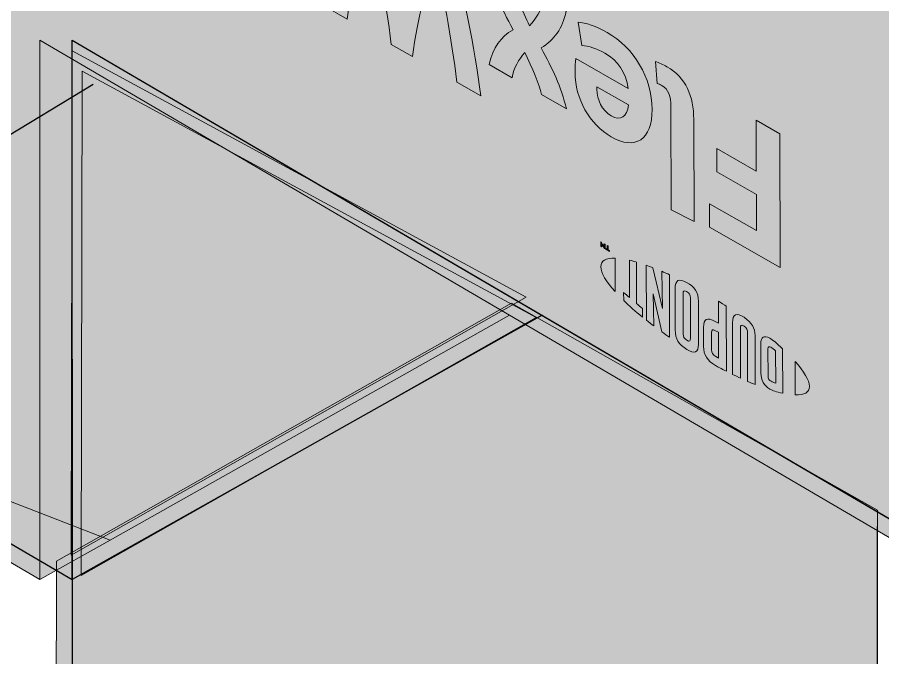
# Model space of a CAD drawing. Extents: x -1279 to 5791, y -3809 to 1769.
# Drawn here: x 4332.63 to 4359.39, y -2658.22 to -2638.4 of the extents above; entities that cross this region are included whole.
import ezdxf

# ---------------------------------------------------------------- set-up
doc = ezdxf.new("R2010")
doc.units = 0
doc.header["$MEASUREMENT"] = 0
doc.linetypes.add('AI-Linetype-70', pattern=[15, 9, -6])
for name, color, linetype, lineweight in [('.ATI-HATCH', 7, 'Continuous', 0), ('G-ANNO-TTLB', 7, 'Continuous', 0), ('Layer 12', 7, 'Continuous', 0), ('TYVEK', 7, 'Continuous', 0)]:
    doc.layers.add(name, color=color, linetype=linetype, lineweight=lineweight)

# ---------------------------------------------------------------- blocks, each defined once
blk = doc.blocks.new('Block_161')
at = {"layer": 'TYVEK', "color": 4, "lineweight": 25, "true_color": 0x00ffff}
blk.add_lwpolyline([(4354.177, -2650.745)], dxfattribs=at)
blk = doc.blocks.new('Block_296')
at = {"layer": 'TYVEK', "true_color": 0x003b71, "transparency": 33554687}
h = blk.add_hatch(color=156, dxfattribs=at)
h.dxf.hatch_style = 2
edge = h.paths.add_edge_path()
edge.add_spline(control_points=[(4334.313, -2629.792), (4334.287, -2629.705), (4334.262, -2629.639), (4334.231, -2629.568), (4334.201, -2629.603), (4334.179, -2629.643), (4334.154, -2629.701), (4334.154, -2629.701), (4334.08, -2629.659), (4334.08, -2629.659), (4334.08, -2629.659), (4334.079, -2629.353), (4334.079, -2629.353), (4334.079, -2629.353), (4334.144, -2629.39), (4334.144, -2629.39), (4334.144, -2629.39), (4334.144, -2629.531), (4334.144, -2629.531), (4334.144, -2629.531), (4334.141, -2629.577), (4334.141, -2629.577), (4334.162, -2629.543), (4334.186, -2629.508), (4334.207, -2629.482), (4334.207, -2629.482), (4334.257, -2629.51), (4334.257, -2629.51), (4334.279, -2629.563), (4334.304, -2629.626), (4334.325, -2629.685), (4334.325, -2629.685), (4334.322, -2629.633), (4334.322, -2629.633), (4334.322, -2629.633), (4334.322, -2629.492), (4334.322, -2629.492), (4334.322, -2629.492), (4334.386, -2629.529), (4334.386, -2629.529), (4334.386, -2629.529), (4334.387, -2629.835), (4334.387, -2629.835), (4334.387, -2629.835), (4334.313, -2629.792), (4334.313, -2629.792)], knot_values=[0, 0, 0, 0, 1, 1, 1, 2, 2, 2, 3, 3, 3, 4, 4, 4, 5, 5, 5, 6, 6, 6, 7, 7, 7, 8, 8, 8, 9, 9, 9, 10, 10, 10, 11, 11, 11, 12, 12, 12, 13, 13, 13, 14, 14, 14, 15, 15, 15, 15], degree=3, periodic=0)
edge = h.paths.add_edge_path()
edge.add_spline(control_points=[(4334.559, -2629.866), (4334.559, -2629.866), (4334.63, -2629.907), (4334.63, -2629.907), (4334.63, -2629.907), (4334.63, -2629.975), (4334.63, -2629.975), (4334.63, -2629.975), (4334.416, -2629.851), (4334.416, -2629.851), (4334.416, -2629.851), (4334.416, -2629.784), (4334.416, -2629.784), (4334.416, -2629.784), (4334.487, -2629.825), (4334.487, -2629.825), (4334.487, -2629.825), (4334.487, -2629.587), (4334.487, -2629.587), (4334.487, -2629.587), (4334.558, -2629.628), (4334.558, -2629.628), (4334.558, -2629.628), (4334.559, -2629.866), (4334.559, -2629.866)], knot_values=[0, 0, 0, 0, 1, 1, 1, 2, 2, 2, 3, 3, 3, 4, 4, 4, 5, 5, 5, 6, 6, 6, 7, 7, 7, 8, 8, 8, 8], degree=3, periodic=0)
h = blk.add_hatch(color=156, dxfattribs=at)
h.dxf.hatch_style = 2
edge = h.paths.add_edge_path()
edge.add_spline(control_points=[(4336.199, -2631.119), (4335.747, -2630.86), (4335.538, -2631.058), (4335.539, -2631.668), (4335.54, -2632.2), (4335.736, -2632.667), (4336.203, -2632.935), (4336.331, -2633.008), (4336.424, -2633.032), (4336.531, -2633.046), (4336.531, -2633.046), (4336.527, -2631.39), (4336.527, -2631.39), (4336.43, -2631.287), (4336.347, -2631.204), (4336.199, -2631.119)], knot_values=[0, 0, 0, 0, 1, 1, 1, 2, 2, 2, 3, 3, 3, 4, 4, 4, 5, 5, 5, 5], degree=3, periodic=0)
edge = h.paths.add_edge_path()
edge.add_spline(control_points=[(4336.094, -2630.397), (4336.274, -2630.5), (4336.397, -2630.595), (4336.526, -2630.722), (4336.526, -2630.722), (4336.523, -2629.598), (4336.523, -2629.598), (4336.523, -2629.598), (4337.226, -2630.001), (4337.226, -2630.001), (4337.226, -2630.001), (4337.235, -2633.947), (4337.235, -2633.947), (4336.943, -2633.933), (4336.533, -2633.798), (4336.169, -2633.589), (4335.327, -2633.106), (4334.823, -2632.225), (4334.821, -2631.279), (4334.819, -2630.309), (4335.294, -2629.938), (4336.094, -2630.397)], knot_values=[0, 0, 0, 0, 1, 1, 1, 2, 2, 2, 3, 3, 3, 4, 4, 4, 5, 5, 5, 6, 6, 6, 7, 7, 7, 7], degree=3, periodic=0)
h = blk.add_hatch(color=156, dxfattribs=at)
h.dxf.hatch_style = 2
edge = h.paths.add_edge_path()
edge.add_spline(control_points=[(4338.533, -2632.453), (4338.533, -2632.453), (4338.534, -2633.086), (4338.534, -2633.086), (4338.652, -2633.183), (4338.776, -2633.272), (4338.899, -2633.342), (4339.135, -2633.478), (4339.319, -2633.477), (4339.319, -2633.199), (4339.318, -2632.951), (4339.164, -2632.732), (4338.892, -2632.576), (4338.738, -2632.488), (4338.61, -2632.45), (4338.533, -2632.453)], knot_values=[0, 0, 0, 0, 1, 1, 1, 2, 2, 2, 3, 3, 3, 4, 4, 4, 5, 5, 5, 5], degree=3, periodic=0)
edge = h.paths.add_edge_path()
edge.add_spline(control_points=[(4338.962, -2632.032), (4339.665, -2632.435), (4340.02, -2633.035), (4340.021, -2633.567), (4340.023, -2634.153), (4339.608, -2634.257), (4338.992, -2633.91), (4338.849, -2633.828), (4338.664, -2633.698), (4338.536, -2633.601), (4338.536, -2633.601), (4338.536, -2633.742), (4338.536, -2633.742), (4338.537, -2634.103), (4338.717, -2634.378), (4339.061, -2634.575), (4339.286, -2634.705), (4339.527, -2634.802), (4339.737, -2634.822), (4339.737, -2634.822), (4339.867, -2635.535), (4339.867, -2635.535), (4339.647, -2635.514), (4339.293, -2635.382), (4338.98, -2635.203), (4338.226, -2634.77), (4337.85, -2634.093), (4337.848, -2633.295), (4337.848, -2633.295), (4337.844, -2631.65), (4337.844, -2631.65), (4338.054, -2631.647), (4338.449, -2631.737), (4338.962, -2632.032)], knot_values=[0, 0, 0, 0, 1, 1, 1, 2, 2, 2, 3, 3, 3, 4, 4, 4, 5, 5, 5, 6, 6, 6, 7, 7, 7, 8, 8, 8, 9, 9, 9, 10, 10, 10, 11, 11, 11, 11], degree=3, periodic=0)
h = blk.add_hatch(color=156, dxfattribs=at)
h.dxf.hatch_style = 2
edge = h.paths.add_edge_path()
edge.add_spline(control_points=[(4340.689, -2636.183), (4340.504, -2636.077), (4340.329, -2635.954), (4340.227, -2635.865), (4340.227, -2635.865), (4340.328, -2635.255), (4340.328, -2635.255), (4340.415, -2635.341), (4340.523, -2635.415), (4340.63, -2635.477), (4340.82, -2635.586), (4340.948, -2635.618), (4341.056, -2635.62), (4341.056, -2635.62), (4341.05, -2633.302), (4341.05, -2633.302), (4341.05, -2633.302), (4341.758, -2633.708), (4341.758, -2633.708), (4341.758, -2633.708), (4341.765, -2636.542), (4341.765, -2636.542), (4341.489, -2636.542), (4341.058, -2636.395), (4340.689, -2636.183)], knot_values=[0, 0, 0, 0, 1, 1, 1, 2, 2, 2, 3, 3, 3, 4, 4, 4, 5, 5, 5, 6, 6, 6, 7, 7, 7, 8, 8, 8, 8], degree=3, periodic=0)
h = blk.add_hatch(color=156, dxfattribs=at)
h.dxf.hatch_style = 2
edge = h.paths.add_edge_path()
edge.add_spline(control_points=[(4342.83, -2638.459), (4342.83, -2638.459), (4342.081, -2638.029), (4342.081, -2638.029), (4342.273, -2636.762), (4342.608, -2635.33), (4343.041, -2634.444), (4343.041, -2634.444), (4343.846, -2634.907), (4343.846, -2634.907), (4344.1, -2635.791), (4344.327, -2636.79), (4344.52, -2637.869), (4344.712, -2637.011), (4344.931, -2636.268), (4345.185, -2635.675), (4345.185, -2635.675), (4345.991, -2636.138), (4345.991, -2636.138), (4346.404, -2637.509), (4346.772, -2639.345), (4346.965, -2640.832), (4346.965, -2640.832), (4346.221, -2640.405), (4346.221, -2640.405), (4346.059, -2639.066), (4345.769, -2637.499), (4345.557, -2636.686), (4345.338, -2637.252), (4344.997, -2638.415), (4344.852, -2639.619), (4344.852, -2639.619), (4344.195, -2639.242), (4344.195, -2639.242), (4344.038, -2637.864), (4343.701, -2636.312), (4343.474, -2635.49), (4343.27, -2636.065), (4342.981, -2637.299), (4342.83, -2638.459)], knot_values=[0, 0, 0, 0, 1, 1, 1, 2, 2, 2, 3, 3, 3, 4, 4, 4, 5, 5, 5, 6, 6, 6, 7, 7, 7, 8, 8, 8, 9, 9, 9, 10, 10, 10, 11, 11, 11, 12, 12, 12, 13, 13, 13, 13], degree=3, periodic=0)
h = blk.add_hatch(color=156, dxfattribs=at)
h.dxf.hatch_style = 2
edge = h.paths.add_edge_path()
edge.add_spline(control_points=[(4348.832, -2639.352), (4349.176, -2639.987), (4349.449, -2640.551), (4349.61, -2641.234), (4349.61, -2641.234), (4348.845, -2640.795), (4348.845, -2640.795), (4348.778, -2640.491), (4348.551, -2639.959), (4348.325, -2639.492), (4348.136, -2639.709), (4347.972, -2639.963), (4347.937, -2640.274), (4347.937, -2640.274), (4347.219, -2639.862), (4347.219, -2639.862), (4347.351, -2639.323), (4347.576, -2639.021), (4347.959, -2638.786), (4347.589, -2638.095), (4347.336, -2637.537), (4347.125, -2636.789), (4347.125, -2636.789), (4347.889, -2637.228), (4347.889, -2637.228), (4347.998, -2637.621), (4348.255, -2638.212), (4348.471, -2638.661), (4348.666, -2638.447), (4348.849, -2638.198), (4348.92, -2637.82), (4348.92, -2637.82), (4349.608, -2638.214), (4349.608, -2638.214), (4349.481, -2638.756), (4349.241, -2639.091), (4348.832, -2639.352)], knot_values=[0, 0, 0, 0, 1, 1, 1, 2, 2, 2, 3, 3, 3, 4, 4, 4, 5, 5, 5, 6, 6, 6, 7, 7, 7, 8, 8, 8, 9, 9, 9, 10, 10, 10, 11, 11, 11, 12, 12, 12, 12], degree=3, periodic=0)
h = blk.add_hatch(color=156, dxfattribs=at)
h.dxf.hatch_style = 2
edge = h.paths.add_edge_path()
edge.add_spline(control_points=[(4351.531, -2641.114), (4351.531, -2641.114), (4350.556, -2640.555), (4350.556, -2640.555), (4350.556, -2640.555), (4350.556, -2640.625), (4350.556, -2640.625), (4350.557, -2640.957), (4350.711, -2641.288), (4350.993, -2641.45), (4351.291, -2641.62), (4351.485, -2641.49), (4351.531, -2641.114)], knot_values=[0, 0, 0, 0, 1, 1, 1, 2, 2, 2, 3, 3, 3, 4, 4, 4, 4], degree=3, periodic=0)
edge = h.paths.add_edge_path()
edge.add_spline(control_points=[(4349.972, -2638.553), (4350.198, -2638.565), (4350.531, -2638.673), (4350.869, -2638.868), (4351.695, -2639.342), (4352.261, -2640.269), (4352.264, -2641.251), (4352.266, -2642.192), (4351.749, -2642.533), (4350.995, -2642.1), (4350.323, -2641.715), (4349.88, -2640.911), (4349.879, -2640.118), (4349.878, -2639.941), (4349.888, -2639.793), (4349.898, -2639.681), (4349.898, -2639.681), (4351.519, -2640.611), (4351.519, -2640.611), (4351.451, -2640.1), (4351.21, -2639.748), (4350.799, -2639.513), (4350.548, -2639.368), (4350.307, -2639.295), (4350.087, -2639.275), (4350.087, -2639.275), (4349.972, -2638.553), (4349.972, -2638.553)], knot_values=[0, 0, 0, 0, 1, 1, 1, 2, 2, 2, 3, 3, 3, 4, 4, 4, 5, 5, 5, 6, 6, 6, 7, 7, 7, 8, 8, 8, 9, 9, 9, 9], degree=3, periodic=0)
h = blk.add_hatch(color=156, dxfattribs=at)
h.dxf.hatch_style = 2
edge = h.paths.add_edge_path()
edge.add_spline(control_points=[(4352.842, -2641.164), (4352.841, -2640.845), (4352.769, -2640.632), (4352.564, -2640.514), (4352.513, -2640.485), (4352.461, -2640.461), (4352.415, -2640.446), (4352.415, -2640.446), (4352.362, -2639.772), (4352.362, -2639.772), (4352.46, -2639.804), (4352.619, -2639.872), (4352.721, -2639.931), (4353.311, -2640.27), (4353.548, -2640.849), (4353.55, -2641.559), (4353.55, -2641.559), (4353.558, -2644.718), (4353.558, -2644.718), (4353.558, -2644.718), (4352.85, -2644.358), (4352.85, -2644.358), (4352.85, -2644.358), (4352.842, -2641.164), (4352.842, -2641.164)], knot_values=[0, 0, 0, 0, 1, 1, 1, 2, 2, 2, 3, 3, 3, 4, 4, 4, 5, 5, 5, 6, 6, 6, 7, 7, 7, 8, 8, 8, 8], degree=3, periodic=0)
h = blk.add_hatch(color=156, dxfattribs=at)
h.dxf.hatch_style = 2
edge = h.paths.add_edge_path()
edge.add_spline(control_points=[(4356.215, -2642.008), (4356.215, -2642.008), (4356.225, -2646.149), (4356.225, -2646.149), (4356.225, -2646.149), (4354.04, -2644.894), (4354.04, -2644.894), (4354.04, -2644.894), (4354.038, -2644.172), (4354.038, -2644.172), (4354.038, -2644.172), (4355.49, -2645.006), (4355.49, -2645.006), (4355.49, -2645.006), (4355.487, -2643.882), (4355.487, -2643.882), (4355.487, -2643.882), (4354.266, -2643.181), (4354.266, -2643.181), (4354.266, -2643.181), (4354.264, -2642.459), (4354.264, -2642.459), (4354.264, -2642.459), (4355.485, -2643.16), (4355.485, -2643.16), (4355.485, -2643.16), (4355.482, -2641.587), (4355.482, -2641.587), (4355.482, -2641.587), (4356.215, -2642.008), (4356.215, -2642.008)], knot_values=[0, 0, 0, 0, 1, 1, 1, 2, 2, 2, 3, 3, 3, 4, 4, 4, 5, 5, 5, 6, 6, 6, 7, 7, 7, 8, 8, 8, 9, 9, 9, 10, 10, 10, 10], degree=3, periodic=0)
at = {"layer": 'TYVEK'}
for points, knots in [([(4334.313, -2629.792), (4334.287, -2629.705), (4334.262, -2629.639), (4334.231, -2629.568), (4334.201, -2629.603), (4334.179, -2629.643), (4334.154, -2629.701), (4334.154, -2629.701), (4334.08, -2629.659), (4334.08, -2629.659), (4334.08, -2629.659), (4334.079, -2629.353), (4334.079, -2629.353), (4334.079, -2629.353), (4334.144, -2629.39), (4334.144, -2629.39), (4334.144, -2629.39), (4334.144, -2629.531), (4334.144, -2629.531), (4334.144, -2629.531), (4334.141, -2629.577), (4334.141, -2629.577), (4334.162, -2629.543), (4334.186, -2629.508), (4334.207, -2629.482), (4334.207, -2629.482), (4334.257, -2629.51), (4334.257, -2629.51), (4334.279, -2629.563), (4334.304, -2629.626), (4334.325, -2629.685), (4334.325, -2629.685), (4334.322, -2629.633), (4334.322, -2629.633), (4334.322, -2629.633), (4334.322, -2629.492), (4334.322, -2629.492), (4334.322, -2629.492), (4334.386, -2629.529), (4334.386, -2629.529), (4334.386, -2629.529), (4334.387, -2629.835), (4334.387, -2629.835), (4334.387, -2629.835), (4334.313, -2629.792), (4334.313, -2629.792)], [0, 0, 0, 0, 1, 1, 1, 2, 2, 2, 3, 3, 3, 4, 4, 4, 5, 5, 5, 6, 6, 6, 7, 7, 7, 8, 8, 8, 9, 9, 9, 10, 10, 10, 11, 11, 11, 12, 12, 12, 13, 13, 13, 14, 14, 14, 15, 15, 15, 15]), ([(4334.559, -2629.866), (4334.559, -2629.866), (4334.63, -2629.907), (4334.63, -2629.907), (4334.63, -2629.907), (4334.63, -2629.975), (4334.63, -2629.975), (4334.63, -2629.975), (4334.416, -2629.851), (4334.416, -2629.851), (4334.416, -2629.851), (4334.416, -2629.784), (4334.416, -2629.784), (4334.416, -2629.784), (4334.487, -2629.825), (4334.487, -2629.825), (4334.487, -2629.825), (4334.487, -2629.587), (4334.487, -2629.587), (4334.487, -2629.587), (4334.558, -2629.628), (4334.558, -2629.628), (4334.558, -2629.628), (4334.559, -2629.866), (4334.559, -2629.866)], [0, 0, 0, 0, 1, 1, 1, 2, 2, 2, 3, 3, 3, 4, 4, 4, 5, 5, 5, 6, 6, 6, 7, 7, 7, 8, 8, 8, 8]), ([(4336.094, -2630.397), (4336.274, -2630.5), (4336.397, -2630.595), (4336.526, -2630.722), (4336.526, -2630.722), (4336.523, -2629.598), (4336.523, -2629.598), (4336.523, -2629.598), (4337.226, -2630.001), (4337.226, -2630.001), (4337.226, -2630.001), (4337.235, -2633.947), (4337.235, -2633.947), (4336.943, -2633.933), (4336.533, -2633.798), (4336.169, -2633.589), (4335.327, -2633.106), (4334.823, -2632.225), (4334.821, -2631.279), (4334.819, -2630.309), (4335.294, -2629.938), (4336.094, -2630.397)], [0, 0, 0, 0, 1, 1, 1, 2, 2, 2, 3, 3, 3, 4, 4, 4, 5, 5, 5, 6, 6, 6, 7, 7, 7, 7]), ([(4336.199, -2631.119), (4335.747, -2630.86), (4335.538, -2631.058), (4335.539, -2631.668), (4335.54, -2632.2), (4335.736, -2632.667), (4336.203, -2632.935), (4336.331, -2633.008), (4336.424, -2633.032), (4336.531, -2633.046), (4336.531, -2633.046), (4336.527, -2631.39), (4336.527, -2631.39), (4336.43, -2631.287), (4336.347, -2631.204), (4336.199, -2631.119)], [0, 0, 0, 0, 1, 1, 1, 2, 2, 2, 3, 3, 3, 4, 4, 4, 5, 5, 5, 5]), ([(4338.962, -2632.032), (4339.665, -2632.435), (4340.02, -2633.035), (4340.021, -2633.567), (4340.023, -2634.153), (4339.608, -2634.257), (4338.992, -2633.91), (4338.849, -2633.828), (4338.664, -2633.698), (4338.536, -2633.601), (4338.536, -2633.601), (4338.536, -2633.742), (4338.536, -2633.742), (4338.537, -2634.103), (4338.717, -2634.378), (4339.061, -2634.575), (4339.286, -2634.705), (4339.527, -2634.802), (4339.737, -2634.822), (4339.737, -2634.822), (4339.867, -2635.535), (4339.867, -2635.535), (4339.647, -2635.514), (4339.293, -2635.382), (4338.98, -2635.203), (4338.226, -2634.77), (4337.85, -2634.093), (4337.848, -2633.295), (4337.848, -2633.295), (4337.844, -2631.65), (4337.844, -2631.65), (4338.054, -2631.647), (4338.449, -2631.737), (4338.962, -2632.032)], [0, 0, 0, 0, 1, 1, 1, 2, 2, 2, 3, 3, 3, 4, 4, 4, 5, 5, 5, 6, 6, 6, 7, 7, 7, 8, 8, 8, 9, 9, 9, 10, 10, 10, 11, 11, 11, 11]), ([(4338.533, -2632.453), (4338.533, -2632.453), (4338.534, -2633.086), (4338.534, -2633.086), (4338.652, -2633.183), (4338.776, -2633.272), (4338.899, -2633.342), (4339.135, -2633.478), (4339.319, -2633.477), (4339.319, -2633.199), (4339.318, -2632.951), (4339.164, -2632.732), (4338.892, -2632.576), (4338.738, -2632.488), (4338.61, -2632.45), (4338.533, -2632.453)], [0, 0, 0, 0, 1, 1, 1, 2, 2, 2, 3, 3, 3, 4, 4, 4, 5, 5, 5, 5]), ([(4340.689, -2636.183), (4340.504, -2636.077), (4340.329, -2635.954), (4340.227, -2635.865), (4340.227, -2635.865), (4340.328, -2635.255), (4340.328, -2635.255), (4340.415, -2635.341), (4340.523, -2635.415), (4340.63, -2635.477), (4340.82, -2635.586), (4340.948, -2635.618), (4341.056, -2635.62), (4341.056, -2635.62), (4341.05, -2633.302), (4341.05, -2633.302), (4341.05, -2633.302), (4341.758, -2633.708), (4341.758, -2633.708), (4341.758, -2633.708), (4341.765, -2636.542), (4341.765, -2636.542), (4341.489, -2636.542), (4341.058, -2636.395), (4340.689, -2636.183)], [0, 0, 0, 0, 1, 1, 1, 2, 2, 2, 3, 3, 3, 4, 4, 4, 5, 5, 5, 6, 6, 6, 7, 7, 7, 8, 8, 8, 8]), ([(4342.83, -2638.459), (4342.83, -2638.459), (4342.081, -2638.029), (4342.081, -2638.029), (4342.273, -2636.762), (4342.608, -2635.33), (4343.041, -2634.444), (4343.041, -2634.444), (4343.846, -2634.907), (4343.846, -2634.907), (4344.1, -2635.791), (4344.327, -2636.79), (4344.52, -2637.869), (4344.712, -2637.011), (4344.931, -2636.268), (4345.185, -2635.675), (4345.185, -2635.675), (4345.991, -2636.138), (4345.991, -2636.138), (4346.404, -2637.509), (4346.772, -2639.345), (4346.965, -2640.832), (4346.965, -2640.832), (4346.221, -2640.405), (4346.221, -2640.405), (4346.059, -2639.066), (4345.769, -2637.499), (4345.557, -2636.686), (4345.338, -2637.252), (4344.997, -2638.415), (4344.852, -2639.619), (4344.852, -2639.619), (4344.195, -2639.242), (4344.195, -2639.242), (4344.038, -2637.864), (4343.701, -2636.312), (4343.474, -2635.49), (4343.27, -2636.065), (4342.981, -2637.299), (4342.83, -2638.459)], [0, 0, 0, 0, 1, 1, 1, 2, 2, 2, 3, 3, 3, 4, 4, 4, 5, 5, 5, 6, 6, 6, 7, 7, 7, 8, 8, 8, 9, 9, 9, 10, 10, 10, 11, 11, 11, 12, 12, 12, 13, 13, 13, 13]), ([(4348.832, -2639.352), (4349.176, -2639.987), (4349.449, -2640.551), (4349.61, -2641.234), (4349.61, -2641.234), (4348.845, -2640.795), (4348.845, -2640.795), (4348.778, -2640.491), (4348.551, -2639.959), (4348.325, -2639.492), (4348.136, -2639.709), (4347.972, -2639.963), (4347.937, -2640.274), (4347.937, -2640.274), (4347.219, -2639.862), (4347.219, -2639.862), (4347.351, -2639.323), (4347.576, -2639.021), (4347.959, -2638.786), (4347.589, -2638.095), (4347.336, -2637.537), (4347.125, -2636.789), (4347.125, -2636.789), (4347.889, -2637.228), (4347.889, -2637.228), (4347.998, -2637.621), (4348.255, -2638.212), (4348.471, -2638.661), (4348.666, -2638.447), (4348.849, -2638.198), (4348.92, -2637.82), (4348.92, -2637.82), (4349.608, -2638.214), (4349.608, -2638.214), (4349.481, -2638.756), (4349.241, -2639.091), (4348.832, -2639.352)], [0, 0, 0, 0, 1, 1, 1, 2, 2, 2, 3, 3, 3, 4, 4, 4, 5, 5, 5, 6, 6, 6, 7, 7, 7, 8, 8, 8, 9, 9, 9, 10, 10, 10, 11, 11, 11, 12, 12, 12, 12]), ([(4349.972, -2638.553), (4350.198, -2638.565), (4350.531, -2638.673), (4350.869, -2638.868), (4351.695, -2639.342), (4352.261, -2640.269), (4352.264, -2641.251), (4352.266, -2642.192), (4351.749, -2642.533), (4350.995, -2642.1), (4350.323, -2641.715), (4349.88, -2640.911), (4349.879, -2640.118), (4349.878, -2639.941), (4349.888, -2639.793), (4349.898, -2639.681), (4349.898, -2639.681), (4351.519, -2640.611), (4351.519, -2640.611), (4351.451, -2640.1), (4351.21, -2639.748), (4350.799, -2639.513), (4350.548, -2639.368), (4350.307, -2639.295), (4350.087, -2639.275), (4350.087, -2639.275), (4349.972, -2638.553), (4349.972, -2638.553)], [0, 0, 0, 0, 1, 1, 1, 2, 2, 2, 3, 3, 3, 4, 4, 4, 5, 5, 5, 6, 6, 6, 7, 7, 7, 8, 8, 8, 9, 9, 9, 9]), ([(4352.842, -2641.164), (4352.841, -2640.845), (4352.769, -2640.632), (4352.564, -2640.514), (4352.513, -2640.485), (4352.461, -2640.461), (4352.415, -2640.446), (4352.415, -2640.446), (4352.362, -2639.772), (4352.362, -2639.772), (4352.46, -2639.804), (4352.619, -2639.872), (4352.721, -2639.931), (4353.311, -2640.27), (4353.548, -2640.849), (4353.55, -2641.559), (4353.55, -2641.559), (4353.558, -2644.718), (4353.558, -2644.718), (4353.558, -2644.718), (4352.85, -2644.358), (4352.85, -2644.358), (4352.85, -2644.358), (4352.842, -2641.164), (4352.842, -2641.164)], [0, 0, 0, 0, 1, 1, 1, 2, 2, 2, 3, 3, 3, 4, 4, 4, 5, 5, 5, 6, 6, 6, 7, 7, 7, 8, 8, 8, 8]), ([(4351.531, -2641.114), (4351.531, -2641.114), (4350.556, -2640.555), (4350.556, -2640.555), (4350.556, -2640.555), (4350.556, -2640.625), (4350.556, -2640.625), (4350.557, -2640.957), (4350.711, -2641.288), (4350.993, -2641.45), (4351.291, -2641.62), (4351.485, -2641.49), (4351.531, -2641.114)], [0, 0, 0, 0, 1, 1, 1, 2, 2, 2, 3, 3, 3, 4, 4, 4, 4]), ([(4356.215, -2642.008), (4356.215, -2642.008), (4356.225, -2646.149), (4356.225, -2646.149), (4356.225, -2646.149), (4354.04, -2644.894), (4354.04, -2644.894), (4354.04, -2644.894), (4354.038, -2644.172), (4354.038, -2644.172), (4354.038, -2644.172), (4355.49, -2645.006), (4355.49, -2645.006), (4355.49, -2645.006), (4355.487, -2643.882), (4355.487, -2643.882), (4355.487, -2643.882), (4354.266, -2643.181), (4354.266, -2643.181), (4354.266, -2643.181), (4354.264, -2642.459), (4354.264, -2642.459), (4354.264, -2642.459), (4355.485, -2643.16), (4355.485, -2643.16), (4355.485, -2643.16), (4355.482, -2641.587), (4355.482, -2641.587), (4355.482, -2641.587), (4356.215, -2642.008), (4356.215, -2642.008)], [0, 0, 0, 0, 1, 1, 1, 2, 2, 2, 3, 3, 3, 4, 4, 4, 5, 5, 5, 6, 6, 6, 7, 7, 7, 8, 8, 8, 9, 9, 9, 10, 10, 10, 10])]:
    blk.add_open_spline(points, degree=3, knots=knots, dxfattribs=at)
blk = doc.blocks.new('Block_297')
at = {"layer": 'TYVEK', "true_color": 0x003b71, "transparency": 33554687}
h = blk.add_hatch(color=156, dxfattribs=at)
h.dxf.hatch_style = 2
edge = h.paths.add_edge_path()
edge.add_spline(control_points=[(4350.806, -2645.573), (4350.806, -2645.573), (4350.779, -2645.557), (4350.779, -2645.557), (4350.779, -2645.557), (4350.74, -2645.464), (4350.74, -2645.464), (4350.74, -2645.464), (4350.701, -2645.512), (4350.701, -2645.512), (4350.701, -2645.512), (4350.675, -2645.498), (4350.675, -2645.498), (4350.675, -2645.498), (4350.675, -2645.348), (4350.675, -2645.348), (4350.675, -2645.348), (4350.699, -2645.361), (4350.699, -2645.361), (4350.699, -2645.361), (4350.699, -2645.468), (4350.699, -2645.468), (4350.699, -2645.468), (4350.739, -2645.419), (4350.739, -2645.419), (4350.739, -2645.419), (4350.741, -2645.421), (4350.741, -2645.421), (4350.741, -2645.421), (4350.782, -2645.515), (4350.782, -2645.515), (4350.782, -2645.515), (4350.781, -2645.409), (4350.781, -2645.409), (4350.781, -2645.409), (4350.805, -2645.423), (4350.805, -2645.423), (4350.805, -2645.423), (4350.806, -2645.573), (4350.806, -2645.573)], knot_values=[0, 0, 0, 0, 1, 1, 1, 2, 2, 2, 3, 3, 3, 4, 4, 4, 5, 5, 5, 6, 6, 6, 7, 7, 7, 8, 8, 8, 9, 9, 9, 10, 10, 10, 11, 11, 11, 12, 12, 12, 13, 13, 13, 13], degree=3, periodic=0)
edge = h.paths.add_edge_path()
edge.add_spline(control_points=[(4350.899, -2645.6), (4350.899, -2645.6), (4350.939, -2645.623), (4350.939, -2645.623), (4350.939, -2645.623), (4350.939, -2645.649), (4350.939, -2645.649), (4350.939, -2645.649), (4350.834, -2645.589), (4350.834, -2645.589), (4350.834, -2645.589), (4350.834, -2645.562), (4350.834, -2645.562), (4350.834, -2645.562), (4350.874, -2645.585), (4350.874, -2645.585), (4350.874, -2645.585), (4350.873, -2645.462), (4350.873, -2645.462), (4350.873, -2645.462), (4350.898, -2645.476), (4350.898, -2645.476), (4350.898, -2645.476), (4350.899, -2645.6), (4350.899, -2645.6)], knot_values=[0, 0, 0, 0, 1, 1, 1, 2, 2, 2, 3, 3, 3, 4, 4, 4, 5, 5, 5, 6, 6, 6, 7, 7, 7, 8, 8, 8, 8], degree=3, periodic=0)
h = blk.add_hatch(color=156, dxfattribs=at)
h.dxf.hatch_style = 2
edge = h.paths.add_edge_path()
edge.add_spline(control_points=[(4350.677, -2646.123), (4350.676, -2645.933), (4350.836, -2645.847), (4351.116, -2645.854), (4351.116, -2645.854), (4351.118, -2646.894), (4351.118, -2646.894), (4350.838, -2646.581), (4350.677, -2646.312), (4350.677, -2646.123)], knot_values=[0, 0, 0, 0, 1, 1, 1, 2, 2, 2, 3, 3, 3, 3], degree=3, periodic=0)
h = blk.add_hatch(color=156, dxfattribs=at)
h.dxf.hatch_style = 2
edge = h.paths.add_edge_path()
edge.add_spline(control_points=[(4351.961, -2647.411), (4351.9, -2647.363), (4351.84, -2647.315), (4351.782, -2647.266), (4351.782, -2647.266), (4351.779, -2645.979), (4351.779, -2645.979), (4351.725, -2645.962), (4351.625, -2645.935), (4351.559, -2645.919), (4351.559, -2645.919), (4351.561, -2647.079), (4351.561, -2647.079), (4351.498, -2647.023), (4351.437, -2646.97), (4351.382, -2646.92), (4351.382, -2646.92), (4351.383, -2647.168), (4351.383, -2647.168), (4351.557, -2647.338), (4351.744, -2647.502), (4351.962, -2647.68), (4351.962, -2647.68), (4351.961, -2647.411), (4351.961, -2647.411)], knot_values=[0, 0, 0, 0, 1, 1, 1, 2, 2, 2, 3, 3, 3, 4, 4, 4, 5, 5, 5, 6, 6, 6, 7, 7, 7, 8, 8, 8, 8], degree=3, periodic=0)
h = blk.add_hatch(color=156, dxfattribs=at)
h.dxf.hatch_style = 2
edge = h.paths.add_edge_path()
edge.add_spline(control_points=[(4352.291, -2646.96), (4352.291, -2646.96), (4352.567, -2648.142), (4352.567, -2648.142), (4352.641, -2648.196), (4352.73, -2648.259), (4352.8, -2648.306), (4352.8, -2648.306), (4352.795, -2646.369), (4352.795, -2646.369), (4352.746, -2646.347), (4352.622, -2646.292), (4352.558, -2646.265), (4352.558, -2646.265), (4352.581, -2647.417), (4352.581, -2647.417), (4352.581, -2647.417), (4352.289, -2646.155), (4352.289, -2646.155), (4352.228, -2646.131), (4352.138, -2646.097), (4352.079, -2646.076), (4352.079, -2646.076), (4352.084, -2647.778), (4352.084, -2647.778), (4352.145, -2647.827), (4352.257, -2647.913), (4352.311, -2647.954), (4352.311, -2647.954), (4352.291, -2646.96), (4352.291, -2646.96)], knot_values=[0, 0, 0, 0, 1, 1, 1, 2, 2, 2, 3, 3, 3, 4, 4, 4, 5, 5, 5, 6, 6, 6, 7, 7, 7, 8, 8, 8, 9, 9, 9, 10, 10, 10, 10], degree=3, periodic=0)
h = blk.add_hatch(color=156, dxfattribs=at)
h.dxf.hatch_style = 2
edge = h.paths.add_edge_path()
edge.add_spline(control_points=[(4353.221, -2646.952), (4353.221, -2646.873), (4353.244, -2646.845), (4353.331, -2646.892), (4353.42, -2646.94), (4353.445, -2646.998), (4353.445, -2647.081), (4353.445, -2647.081), (4353.448, -2648.339), (4353.448, -2648.339), (4353.448, -2648.422), (4353.424, -2648.454), (4353.334, -2648.399), (4353.247, -2648.346), (4353.224, -2648.29), (4353.224, -2648.211), (4353.224, -2648.211), (4353.221, -2646.952), (4353.221, -2646.952)], knot_values=[0, 0, 0, 0, 1, 1, 1, 2, 2, 2, 3, 3, 3, 4, 4, 4, 5, 5, 5, 6, 6, 6, 6], degree=3, periodic=0)
edge = h.paths.add_edge_path()
edge.add_spline(control_points=[(4353.335, -2648.681), (4353.563, -2648.825), (4353.698, -2648.787), (4353.698, -2648.521), (4353.698, -2648.521), (4353.695, -2647.201), (4353.695, -2647.201), (4353.694, -2646.92), (4353.571, -2646.734), (4353.33, -2646.608), (4353.094, -2646.485), (4352.972, -2646.517), (4352.972, -2646.816), (4352.972, -2646.816), (4352.976, -2648.076), (4352.976, -2648.076), (4352.976, -2648.36), (4353.088, -2648.526), (4353.335, -2648.681)], knot_values=[0, 0, 0, 0, 1, 1, 1, 2, 2, 2, 3, 3, 3, 4, 4, 4, 5, 5, 5, 6, 6, 6, 6], degree=3, periodic=0)
h = blk.add_hatch(color=156, dxfattribs=at)
h.dxf.hatch_style = 2
edge = h.paths.add_edge_path()
edge.add_spline(control_points=[(4354.101, -2648.162), (4354.101, -2648.075), (4354.127, -2648.046), (4354.227, -2648.103), (4354.227, -2648.103), (4354.313, -2648.152), (4354.313, -2648.152), (4354.313, -2648.152), (4354.315, -2648.949), (4354.315, -2648.949), (4354.277, -2648.929), (4354.256, -2648.918), (4354.233, -2648.905), (4354.125, -2648.843), (4354.103, -2648.782), (4354.102, -2648.694), (4354.102, -2648.694), (4354.101, -2648.162), (4354.101, -2648.162)], knot_values=[0, 0, 0, 0, 1, 1, 1, 2, 2, 2, 3, 3, 3, 4, 4, 4, 5, 5, 5, 6, 6, 6, 6], degree=3, periodic=0)
edge = h.paths.add_edge_path()
edge.add_spline(control_points=[(4354.22, -2649.178), (4354.262, -2649.203), (4354.418, -2649.286), (4354.562, -2649.359), (4354.562, -2649.359), (4354.557, -2647.34), (4354.557, -2647.34), (4354.508, -2647.309), (4354.38, -2647.228), (4354.311, -2647.186), (4354.311, -2647.186), (4354.313, -2647.872), (4354.313, -2647.872), (4354.313, -2647.872), (4354.216, -2647.817), (4354.216, -2647.817), (4353.959, -2647.67), (4353.852, -2647.741), (4353.853, -2647.998), (4353.853, -2647.998), (4353.854, -2648.592), (4353.854, -2648.592), (4353.855, -2648.843), (4353.975, -2649.038), (4354.22, -2649.178)], knot_values=[0, 0, 0, 0, 1, 1, 1, 2, 2, 2, 3, 3, 3, 4, 4, 4, 5, 5, 5, 6, 6, 6, 7, 7, 7, 8, 8, 8, 8], degree=3, periodic=0)
h = blk.add_hatch(color=156, dxfattribs=at)
h.dxf.hatch_style = 2
edge = h.paths.add_edge_path()
edge.add_spline(control_points=[(4354.996, -2648.017), (4354.996, -2647.938), (4355.019, -2647.901), (4355.106, -2647.962), (4355.19, -2648.023), (4355.213, -2648.077), (4355.213, -2648.172), (4355.213, -2648.172), (4355.217, -2649.671), (4355.217, -2649.671), (4355.273, -2649.697), (4355.399, -2649.749), (4355.453, -2649.771), (4355.453, -2649.771), (4355.449, -2648.254), (4355.449, -2648.254), (4355.448, -2648.012), (4355.346, -2647.859), (4355.105, -2647.689), (4354.884, -2647.533), (4354.749, -2647.584), (4354.75, -2647.853), (4354.75, -2647.853), (4354.754, -2649.455), (4354.754, -2649.455), (4354.8, -2649.478), (4354.951, -2649.55), (4355, -2649.572), (4355, -2649.572), (4354.996, -2648.017), (4354.996, -2648.017)], knot_values=[0, 0, 0, 0, 1, 1, 1, 2, 2, 2, 3, 3, 3, 4, 4, 4, 5, 5, 5, 6, 6, 6, 7, 7, 7, 8, 8, 8, 9, 9, 9, 10, 10, 10, 10], degree=3, periodic=0)
h = blk.add_hatch(color=156, dxfattribs=at)
h.dxf.hatch_style = 2
edge = h.paths.add_edge_path()
edge.add_spline(control_points=[(4355.846, -2648.667), (4355.846, -2648.587), (4355.888, -2648.585), (4355.937, -2648.613), (4355.976, -2648.635), (4356.036, -2648.686), (4356.084, -2648.729), (4356.084, -2648.729), (4356.087, -2649.723), (4356.087, -2649.723), (4356.038, -2649.71), (4355.979, -2649.692), (4355.94, -2649.67), (4355.89, -2649.641), (4355.849, -2649.591), (4355.848, -2649.511), (4355.848, -2649.511), (4355.846, -2648.667), (4355.846, -2648.667)], knot_values=[0, 0, 0, 0, 1, 1, 1, 2, 2, 2, 3, 3, 3, 4, 4, 4, 5, 5, 5, 6, 6, 6, 6], degree=3, periodic=0)
edge = h.paths.add_edge_path()
edge.add_spline(control_points=[(4355.908, -2649.911), (4355.986, -2649.956), (4356.099, -2649.994), (4356.302, -2650.038), (4356.302, -2650.038), (4356.299, -2648.66), (4356.299, -2648.66), (4356.12, -2648.495), (4355.982, -2648.379), (4355.904, -2648.335), (4355.724, -2648.231), (4355.623, -2648.3), (4355.623, -2648.504), (4355.623, -2648.504), (4355.626, -2649.419), (4355.626, -2649.419), (4355.626, -2649.622), (4355.728, -2649.807), (4355.908, -2649.911)], knot_values=[0, 0, 0, 0, 1, 1, 1, 2, 2, 2, 3, 3, 3, 4, 4, 4, 5, 5, 5, 6, 6, 6, 6], degree=3, periodic=0)
h = blk.add_hatch(color=156, dxfattribs=at)
h.dxf.hatch_style = 2
edge = h.paths.add_edge_path()
edge.add_spline(control_points=[(4357.128, -2649.827), (4357.127, -2649.636), (4356.966, -2649.366), (4356.686, -2649.053), (4356.686, -2649.053), (4356.689, -2650.092), (4356.689, -2650.092), (4356.968, -2650.101), (4357.128, -2650.016), (4357.128, -2649.827)], knot_values=[0, 0, 0, 0, 1, 1, 1, 2, 2, 2, 3, 3, 3, 3], degree=3, periodic=0)
at = {"layer": 'TYVEK'}
for points, knots in [([(4350.806, -2645.573), (4350.806, -2645.573), (4350.779, -2645.557), (4350.779, -2645.557), (4350.779, -2645.557), (4350.74, -2645.464), (4350.74, -2645.464), (4350.74, -2645.464), (4350.701, -2645.512), (4350.701, -2645.512), (4350.701, -2645.512), (4350.675, -2645.498), (4350.675, -2645.498), (4350.675, -2645.498), (4350.675, -2645.348), (4350.675, -2645.348), (4350.675, -2645.348), (4350.699, -2645.361), (4350.699, -2645.361), (4350.699, -2645.361), (4350.699, -2645.468), (4350.699, -2645.468), (4350.699, -2645.468), (4350.739, -2645.419), (4350.739, -2645.419), (4350.739, -2645.419), (4350.741, -2645.421), (4350.741, -2645.421), (4350.741, -2645.421), (4350.782, -2645.515), (4350.782, -2645.515), (4350.782, -2645.515), (4350.781, -2645.409), (4350.781, -2645.409), (4350.781, -2645.409), (4350.805, -2645.423), (4350.805, -2645.423), (4350.805, -2645.423), (4350.806, -2645.573), (4350.806, -2645.573)], [0, 0, 0, 0, 1, 1, 1, 2, 2, 2, 3, 3, 3, 4, 4, 4, 5, 5, 5, 6, 6, 6, 7, 7, 7, 8, 8, 8, 9, 9, 9, 10, 10, 10, 11, 11, 11, 12, 12, 12, 13, 13, 13, 13]), ([(4350.899, -2645.6), (4350.899, -2645.6), (4350.939, -2645.623), (4350.939, -2645.623), (4350.939, -2645.623), (4350.939, -2645.649), (4350.939, -2645.649), (4350.939, -2645.649), (4350.834, -2645.589), (4350.834, -2645.589), (4350.834, -2645.589), (4350.834, -2645.562), (4350.834, -2645.562), (4350.834, -2645.562), (4350.874, -2645.585), (4350.874, -2645.585), (4350.874, -2645.585), (4350.873, -2645.462), (4350.873, -2645.462), (4350.873, -2645.462), (4350.898, -2645.476), (4350.898, -2645.476), (4350.898, -2645.476), (4350.899, -2645.6), (4350.899, -2645.6)], [0, 0, 0, 0, 1, 1, 1, 2, 2, 2, 3, 3, 3, 4, 4, 4, 5, 5, 5, 6, 6, 6, 7, 7, 7, 8, 8, 8, 8]), ([(4350.677, -2646.123), (4350.676, -2645.933), (4350.836, -2645.847), (4351.116, -2645.854), (4351.116, -2645.854), (4351.118, -2646.894), (4351.118, -2646.894), (4350.838, -2646.581), (4350.677, -2646.312), (4350.677, -2646.123)], [0, 0, 0, 0, 1, 1, 1, 2, 2, 2, 3, 3, 3, 3]), ([(4351.961, -2647.411), (4351.9, -2647.363), (4351.84, -2647.315), (4351.782, -2647.266), (4351.782, -2647.266), (4351.779, -2645.979), (4351.779, -2645.979), (4351.725, -2645.962), (4351.625, -2645.935), (4351.559, -2645.919), (4351.559, -2645.919), (4351.561, -2647.079), (4351.561, -2647.079), (4351.498, -2647.023), (4351.437, -2646.97), (4351.382, -2646.92), (4351.382, -2646.92), (4351.383, -2647.168), (4351.383, -2647.168), (4351.557, -2647.338), (4351.744, -2647.502), (4351.962, -2647.68), (4351.962, -2647.68), (4351.961, -2647.411), (4351.961, -2647.411)], [0, 0, 0, 0, 1, 1, 1, 2, 2, 2, 3, 3, 3, 4, 4, 4, 5, 5, 5, 6, 6, 6, 7, 7, 7, 8, 8, 8, 8]), ([(4352.291, -2646.96), (4352.291, -2646.96), (4352.567, -2648.142), (4352.567, -2648.142), (4352.641, -2648.196), (4352.73, -2648.259), (4352.8, -2648.306), (4352.8, -2648.306), (4352.795, -2646.369), (4352.795, -2646.369), (4352.746, -2646.347), (4352.622, -2646.292), (4352.558, -2646.265), (4352.558, -2646.265), (4352.581, -2647.417), (4352.581, -2647.417), (4352.581, -2647.417), (4352.289, -2646.155), (4352.289, -2646.155), (4352.228, -2646.131), (4352.138, -2646.097), (4352.079, -2646.076), (4352.079, -2646.076), (4352.084, -2647.778), (4352.084, -2647.778), (4352.145, -2647.827), (4352.257, -2647.913), (4352.311, -2647.954), (4352.311, -2647.954), (4352.291, -2646.96), (4352.291, -2646.96)], [0, 0, 0, 0, 1, 1, 1, 2, 2, 2, 3, 3, 3, 4, 4, 4, 5, 5, 5, 6, 6, 6, 7, 7, 7, 8, 8, 8, 9, 9, 9, 10, 10, 10, 10]), ([(4353.335, -2648.681), (4353.563, -2648.825), (4353.698, -2648.787), (4353.698, -2648.521), (4353.698, -2648.521), (4353.695, -2647.201), (4353.695, -2647.201), (4353.694, -2646.92), (4353.571, -2646.734), (4353.33, -2646.608), (4353.094, -2646.485), (4352.972, -2646.517), (4352.972, -2646.816), (4352.972, -2646.816), (4352.976, -2648.076), (4352.976, -2648.076), (4352.976, -2648.36), (4353.088, -2648.526), (4353.335, -2648.681)], [0, 0, 0, 0, 1, 1, 1, 2, 2, 2, 3, 3, 3, 4, 4, 4, 5, 5, 5, 6, 6, 6, 6]), ([(4353.221, -2646.952), (4353.221, -2646.873), (4353.244, -2646.845), (4353.331, -2646.892), (4353.42, -2646.94), (4353.445, -2646.998), (4353.445, -2647.081), (4353.445, -2647.081), (4353.448, -2648.339), (4353.448, -2648.339), (4353.448, -2648.422), (4353.424, -2648.454), (4353.334, -2648.399), (4353.247, -2648.346), (4353.224, -2648.29), (4353.224, -2648.211), (4353.224, -2648.211), (4353.221, -2646.952), (4353.221, -2646.952)], [0, 0, 0, 0, 1, 1, 1, 2, 2, 2, 3, 3, 3, 4, 4, 4, 5, 5, 5, 6, 6, 6, 6]), ([(4354.22, -2649.178), (4354.262, -2649.203), (4354.418, -2649.286), (4354.562, -2649.359), (4354.562, -2649.359), (4354.557, -2647.34), (4354.557, -2647.34), (4354.508, -2647.309), (4354.38, -2647.228), (4354.311, -2647.186), (4354.311, -2647.186), (4354.313, -2647.872), (4354.313, -2647.872), (4354.313, -2647.872), (4354.216, -2647.817), (4354.216, -2647.817), (4353.959, -2647.67), (4353.852, -2647.741), (4353.853, -2647.998), (4353.853, -2647.998), (4353.854, -2648.592), (4353.854, -2648.592), (4353.855, -2648.843), (4353.975, -2649.038), (4354.22, -2649.178)], [0, 0, 0, 0, 1, 1, 1, 2, 2, 2, 3, 3, 3, 4, 4, 4, 5, 5, 5, 6, 6, 6, 7, 7, 7, 8, 8, 8, 8]), ([(4354.996, -2648.017), (4354.996, -2647.938), (4355.019, -2647.901), (4355.106, -2647.962), (4355.19, -2648.023), (4355.213, -2648.077), (4355.213, -2648.172), (4355.213, -2648.172), (4355.217, -2649.671), (4355.217, -2649.671), (4355.273, -2649.697), (4355.399, -2649.749), (4355.453, -2649.771), (4355.453, -2649.771), (4355.449, -2648.254), (4355.449, -2648.254), (4355.448, -2648.012), (4355.346, -2647.859), (4355.105, -2647.689), (4354.884, -2647.533), (4354.749, -2647.584), (4354.75, -2647.853), (4354.75, -2647.853), (4354.754, -2649.455), (4354.754, -2649.455), (4354.8, -2649.478), (4354.951, -2649.55), (4355, -2649.572), (4355, -2649.572), (4354.996, -2648.017), (4354.996, -2648.017)], [0, 0, 0, 0, 1, 1, 1, 2, 2, 2, 3, 3, 3, 4, 4, 4, 5, 5, 5, 6, 6, 6, 7, 7, 7, 8, 8, 8, 9, 9, 9, 10, 10, 10, 10]), ([(4354.101, -2648.162), (4354.101, -2648.075), (4354.127, -2648.046), (4354.227, -2648.103), (4354.227, -2648.103), (4354.313, -2648.152), (4354.313, -2648.152), (4354.313, -2648.152), (4354.315, -2648.949), (4354.315, -2648.949), (4354.277, -2648.929), (4354.256, -2648.918), (4354.233, -2648.905), (4354.125, -2648.843), (4354.103, -2648.782), (4354.102, -2648.694), (4354.102, -2648.694), (4354.101, -2648.162), (4354.101, -2648.162)], [0, 0, 0, 0, 1, 1, 1, 2, 2, 2, 3, 3, 3, 4, 4, 4, 5, 5, 5, 6, 6, 6, 6]), ([(4355.908, -2649.911), (4355.986, -2649.956), (4356.099, -2649.994), (4356.302, -2650.038), (4356.302, -2650.038), (4356.299, -2648.66), (4356.299, -2648.66), (4356.12, -2648.495), (4355.982, -2648.379), (4355.904, -2648.335), (4355.724, -2648.231), (4355.623, -2648.3), (4355.623, -2648.504), (4355.623, -2648.504), (4355.626, -2649.419), (4355.626, -2649.419), (4355.626, -2649.622), (4355.728, -2649.807), (4355.908, -2649.911)], [0, 0, 0, 0, 1, 1, 1, 2, 2, 2, 3, 3, 3, 4, 4, 4, 5, 5, 5, 6, 6, 6, 6]), ([(4355.846, -2648.667), (4355.846, -2648.587), (4355.888, -2648.585), (4355.937, -2648.613), (4355.976, -2648.635), (4356.036, -2648.686), (4356.084, -2648.729), (4356.084, -2648.729), (4356.087, -2649.723), (4356.087, -2649.723), (4356.038, -2649.71), (4355.979, -2649.692), (4355.94, -2649.67), (4355.89, -2649.641), (4355.849, -2649.591), (4355.848, -2649.511), (4355.848, -2649.511), (4355.846, -2648.667), (4355.846, -2648.667)], [0, 0, 0, 0, 1, 1, 1, 2, 2, 2, 3, 3, 3, 4, 4, 4, 5, 5, 5, 6, 6, 6, 6]), ([(4357.128, -2649.827), (4357.127, -2649.636), (4356.966, -2649.366), (4356.686, -2649.053), (4356.686, -2649.053), (4356.689, -2650.092), (4356.689, -2650.092), (4356.968, -2650.101), (4357.128, -2650.016), (4357.128, -2649.827)], [0, 0, 0, 0, 1, 1, 1, 2, 2, 2, 3, 3, 3, 3])]:
    blk.add_open_spline(points, degree=3, knots=knots, dxfattribs=at)
blk = doc.blocks.new('Block_295')
at = {"layer": 'TYVEK'}
for name in ['Block_296', 'Block_297']:
    blk.add_blockref(name, (0, 0), dxfattribs=at)
blk = doc.blocks.new('Block_333')
at = {"layer": 'Layer 12', "true_color": 0x808080, "transparency": 33554457}
h = blk.add_hatch(color=8, dxfattribs=at)
h.dxf.hatch_style = 2
h.paths.add_polyline_path([(4348.368, -2647.062), (4334.288, -2655.052), (4334.318, -2639.442)])
at = {"layer": 'Layer 12', "true_color": 0x808080, "transparency": 33554444}
h = blk.add_hatch(color=8, dxfattribs=at)
h.dxf.hatch_style = 2
h.paths.add_polyline_path([(4359.23, -2779.098), (4333.544, -2793.057), (4333.834, -2655.237), (4347.914, -2647.247), (4359.23, -2653.659)])
at = {"layer": 'Layer 12'}
for points in [[(4348.368, -2647.062), (4334.288, -2655.052), (4334.318, -2639.442)], [(4359.23, -2779.098), (4333.544, -2793.057), (4333.834, -2655.237), (4347.914, -2647.247), (4359.23, -2653.659)]]:
    blk.add_lwpolyline(points, close=True, dxfattribs=at)

msp = doc.modelspace()

# ---------------------------------------------------------------- hatches: boundary and pattern name
at = {"layer": '.ATI-HATCH', "true_color": 0x808080, "transparency": 33554687}
h = msp.add_hatch(color=8, dxfattribs=at)
edge = h.paths.add_edge_path()
edge.add_spline(control_points=[(4333.324, -2653.744), (4333.324, -2653.744), (4333.325, -2655.809), (4333.325, -2655.809), (4333.325, -2655.809), (4335.5, -2654.585), (4335.5, -2654.585), (4335.5, -2654.585), (4333.324, -2653.744), (4333.324, -2653.744)], knot_values=[0, 0, 0, 0, 1, 1, 1, 2, 2, 2, 3, 3, 3, 3], degree=3, periodic=0)
edge = h.paths.add_edge_path()
edge.add_spline(control_points=[(4333.324, -2653.744), (4333.324, -2653.744), (4322.983, -2649.748), (4322.983, -2649.748), (4322.983, -2649.748), (4333.325, -2655.809), (4333.325, -2655.809), (4333.325, -2655.809), (4333.324, -2653.744), (4333.324, -2653.744)], knot_values=[0, 0, 0, 0, 1, 1, 1, 2, 2, 2, 3, 3, 3, 3], degree=3, periodic=0)
edge.add_line((4333.324, -2653.744), (4333.324, -2653.744))
edge = h.paths.add_edge_path()
edge.add_spline(control_points=[(4347.855, -2647.627), (4347.855, -2647.627), (4333.317, -2639.107), (4333.317, -2639.107), (4333.317, -2639.107), (4333.324, -2653.744), (4333.324, -2653.744), (4333.324, -2653.744), (4335.5, -2654.585), (4335.5, -2654.585), (4335.5, -2654.585), (4347.855, -2647.627), (4347.855, -2647.627)], knot_values=[0, 0, 0, 0, 1, 1, 1, 2, 2, 2, 3, 3, 3, 4, 4, 4, 4], degree=3, periodic=0)
edge.add_line((4347.855, -2647.627), (4347.855, -2647.627))
edge = h.paths.add_edge_path()
edge.add_spline(control_points=[(4394.605, -2657.257), (4394.605, -2657.257), (4385.979, -2669.97), (4385.979, -2669.97), (4385.979, -2669.97), (4415.988, -2687.556), (4415.988, -2687.556), (4415.988, -2687.556), (4416.02, -2704.273), (4416.02, -2704.273), (4416.02, -2704.273), (4431.533, -2713.364), (4431.533, -2713.364), (4431.533, -2713.364), (4431.533, -2688.803), (4431.533, -2688.803), (4431.242, -2682.016), (4428.416, -2676.692), (4422.463, -2673.174), (4422.463, -2673.174), (4394.605, -2657.257), (4394.605, -2657.257)], knot_values=[0, 0, 0, 0, 1, 1, 1, 2, 2, 2, 3, 3, 3, 4, 4, 4, 5, 5, 5, 6, 6, 6, 7, 7, 7, 7], degree=3, periodic=0)
edge.add_line((4394.605, -2657.257), (4394.605, -2657.257))
edge = h.paths.add_edge_path()
edge.add_spline(control_points=[(4366.842, -2641.392), (4366.842, -2641.392), (4360.266, -2654.9), (4360.266, -2654.9), (4360.266, -2654.9), (4385.979, -2669.97), (4385.979, -2669.97), (4385.979, -2669.97), (4394.605, -2657.257), (4394.605, -2657.257), (4394.605, -2657.257), (4366.842, -2641.392), (4366.842, -2641.392)], knot_values=[0, 0, 0, 0, 1, 1, 1, 2, 2, 2, 3, 3, 3, 4, 4, 4, 4], degree=3, periodic=0)
edge.add_line((4366.842, -2641.392), (4366.842, -2641.392))
edge = h.paths.add_edge_path()
edge.add_spline(control_points=[(4333.317, -2639.107), (4333.317, -2639.107), (4360.266, -2654.9), (4360.266, -2654.9), (4360.266, -2654.9), (4366.842, -2641.392), (4366.842, -2641.392), (4366.842, -2641.392), (4331.277, -2621.071), (4331.277, -2621.071), (4324.119, -2618.466), (4319.667, -2621.142), (4317.812, -2628.885), (4317.812, -2628.885), (4317.812, -2646.718), (4317.812, -2646.718), (4317.812, -2646.718), (4322.983, -2649.748), (4322.983, -2649.748), (4322.983, -2649.748), (4333.324, -2653.744), (4333.324, -2653.744), (4333.324, -2653.744), (4333.317, -2639.107), (4333.317, -2639.107)], knot_values=[0, 0, 0, 0, 1, 1, 1, 2, 2, 2, 3, 3, 3, 4, 4, 4, 5, 5, 5, 6, 6, 6, 7, 7, 7, 8, 8, 8, 8], degree=3, periodic=0)
edge.add_line((4333.317, -2639.107), (4333.317, -2639.107))
at = {"layer": 'G-ANNO-TTLB', "true_color": 0xff00ff, "transparency": 33554687}
h = msp.add_hatch(color=6, dxfattribs=at)
edge = h.paths.add_edge_path()
edge.add_spline(control_points=[(5472, -3692.604), (5472, -3692.604), (2542.482, -3692.604), (2542.482, -3692.604), (2542.482, -3692.604), (2542.482, -1235.604), (2542.482, -1235.604), (2542.482, -1235.604), (5472, -1235.604), (5472, -1235.604), (5472, -1235.604), (5472, -3692.604), (5472, -3692.604)], knot_values=[0, 0, 0, 0, 1, 1, 1, 2, 2, 2, 3, 3, 3, 4, 4, 4, 4], degree=3, periodic=0)
edge = h.paths.add_edge_path()
edge.add_spline(control_points=[(2551.482, -1244.604), (2551.482, -1244.604), (2551.482, -3683.604), (2551.482, -3683.604), (2551.482, -3683.604), (5463, -3683.604), (5463, -3683.604), (5463, -3683.604), (5463, -1244.604), (5463, -1244.604), (5463, -1244.604), (2551.482, -1244.604), (2551.482, -1244.604)], knot_values=[0, 0, 0, 0, 1, 1, 1, 2, 2, 2, 3, 3, 3, 4, 4, 4, 4], degree=3, periodic=0)
edge.add_line((2551.482, -1244.604), (2551.482, -1244.604))
at = {"layer": 'Layer 12', "true_color": 0x808080, "transparency": 33554457}
h = msp.add_hatch(color=8, dxfattribs=at)
h.dxf.hatch_style = 2
h.paths.add_polyline_path([(4348.68, -2647.69), (4334.6, -2655.68), (4334.63, -2640.07)])

# ---------------------------------------------------------------- linework, layer by layer
at = {"layer": '.ATI-HATCH'}
for points, knots in [([(4333.317, -2639.107), (4333.317, -2639.107), (4360.266, -2654.9), (4360.266, -2654.9), (4360.266, -2654.9), (4366.842, -2641.392), (4366.842, -2641.392), (4366.842, -2641.392), (4331.277, -2621.071), (4331.277, -2621.071), (4324.119, -2618.466), (4319.667, -2621.142), (4317.812, -2628.885), (4317.812, -2628.885), (4317.812, -2646.718), (4317.812, -2646.718), (4317.812, -2646.718), (4322.983, -2649.748), (4322.983, -2649.748), (4322.983, -2649.748), (4333.324, -2653.744), (4333.324, -2653.744), (4333.324, -2653.744), (4333.317, -2639.107), (4333.317, -2639.107)], [0, 0, 0, 0, 1, 1, 1, 2, 2, 2, 3, 3, 3, 4, 4, 4, 5, 5, 5, 6, 6, 6, 7, 7, 7, 8, 8, 8, 8]), ([(4347.855, -2647.627), (4347.855, -2647.627), (4333.317, -2639.107), (4333.317, -2639.107), (4333.317, -2639.107), (4333.324, -2653.744), (4333.324, -2653.744), (4333.324, -2653.744), (4335.5, -2654.585), (4335.5, -2654.585), (4335.5, -2654.585), (4347.855, -2647.627), (4347.855, -2647.627)], [0, 0, 0, 0, 1, 1, 1, 2, 2, 2, 3, 3, 3, 4, 4, 4, 4]), ([(4333.324, -2653.744), (4333.324, -2653.744), (4322.983, -2649.748), (4322.983, -2649.748), (4322.983, -2649.748), (4333.325, -2655.809), (4333.325, -2655.809), (4333.325, -2655.809), (4333.324, -2653.744), (4333.324, -2653.744)], [0, 0, 0, 0, 1, 1, 1, 2, 2, 2, 3, 3, 3, 3]), ([(4333.324, -2653.744), (4333.324, -2653.744), (4333.325, -2655.809), (4333.325, -2655.809), (4333.325, -2655.809), (4335.5, -2654.585), (4335.5, -2654.585), (4335.5, -2654.585), (4333.324, -2653.744), (4333.324, -2653.744)], [0, 0, 0, 0, 1, 1, 1, 2, 2, 2, 3, 3, 3, 3])]:
    msp.add_open_spline(points, degree=3, knots=knots, dxfattribs=at)
at = {"layer": 'G-ANNO-TTLB'}
for points in [[(5472, -3692.604), (5472, -3692.604), (2542.482, -3692.604), (2542.482, -3692.604), (2542.482, -3692.604), (2542.482, -1235.604), (2542.482, -1235.604), (2542.482, -1235.604), (5472, -1235.604), (5472, -1235.604), (5472, -1235.604), (5472, -3692.604), (5472, -3692.604)], [(2551.482, -1244.604), (2551.482, -1244.604), (2551.482, -3683.604), (2551.482, -3683.604), (2551.482, -3683.604), (5463, -3683.604), (5463, -3683.604), (5463, -3683.604), (5463, -1244.604), (5463, -1244.604), (5463, -1244.604), (2551.482, -1244.604), (2551.482, -1244.604)]]:
    msp.add_open_spline(points, degree=3, knots=[0, 0, 0, 0, 1, 1, 1, 2, 2, 2, 3, 3, 3, 4, 4, 4, 4], dxfattribs=at)
at = {"layer": 'Layer 12', "color": 18, "linetype": 'AI-Linetype-70', "lineweight": 25, "true_color": 0x000000}
msp.add_line((4334.97, -2640.482), (4261.089, -2685.31), dxfattribs=at)
at = {"layer": 'Layer 12'}
msp.add_lwpolyline([(4348.68, -2647.69), (4334.6, -2655.68), (4334.63, -2640.07)], close=True, dxfattribs=at)
at = {"layer": 'TYVEK', "color": 18, "lineweight": 25, "true_color": 0x000000}
for p, q in [((4334.403, -2810.539), (4334.318, -2639.107)), ((4334.318, -2639.107), (4416.989, -2687.556))]:
    msp.add_line(p, q, dxfattribs=at)
at = {"layer": 'TYVEK', "color": 4, "lineweight": 25, "true_color": 0x00ffff}
for p, q in [((4318.813, -2646.718), (4334.326, -2655.809)), ((4348.856, -2647.627), (4334.326, -2655.809)), ((4359.23, -2793.298), (4359.23, -2654.165))]:
    msp.add_line(p, q, dxfattribs=at)
msp.add_lwpolyline([(4334.326, -2655.809), (4334.318, -2639.107), (4416.989, -2687.556), (4417.021, -2704.273)], dxfattribs=at)
msp.add_open_spline([(4432.534, -2713.364), (4432.534, -2713.364), (4432.534, -2688.803), (4432.534, -2688.803), (4432.534, -2682.343), (4429.073, -2676.379), (4423.464, -2673.174), (4423.464, -2673.174), (4332.278, -2621.071), (4332.278, -2621.071), (4327.962, -2618.605), (4322.464, -2620.104), (4319.998, -2624.42), (4319.221, -2625.78), (4318.813, -2627.319), (4318.813, -2628.885), (4318.813, -2628.885), (4318.813, -2646.718), (4318.813, -2646.718)], degree=3, knots=[0, 0, 0, 0, 1, 1, 1, 2, 2, 2, 3, 3, 3, 4, 4, 4, 5, 5, 5, 6, 6, 6, 6], dxfattribs=at)

# ---------------------------------------------------------------- block references
at = {"layer": 'Layer 12'}
msp.add_blockref('Block_333', (0, 0), dxfattribs=at)
at = {"layer": 'TYVEK'}
for name in ['Block_295', 'Block_161']:
    msp.add_blockref(name, (0, 0), dxfattribs=at)

doc.saveas('drawing.dxf')
